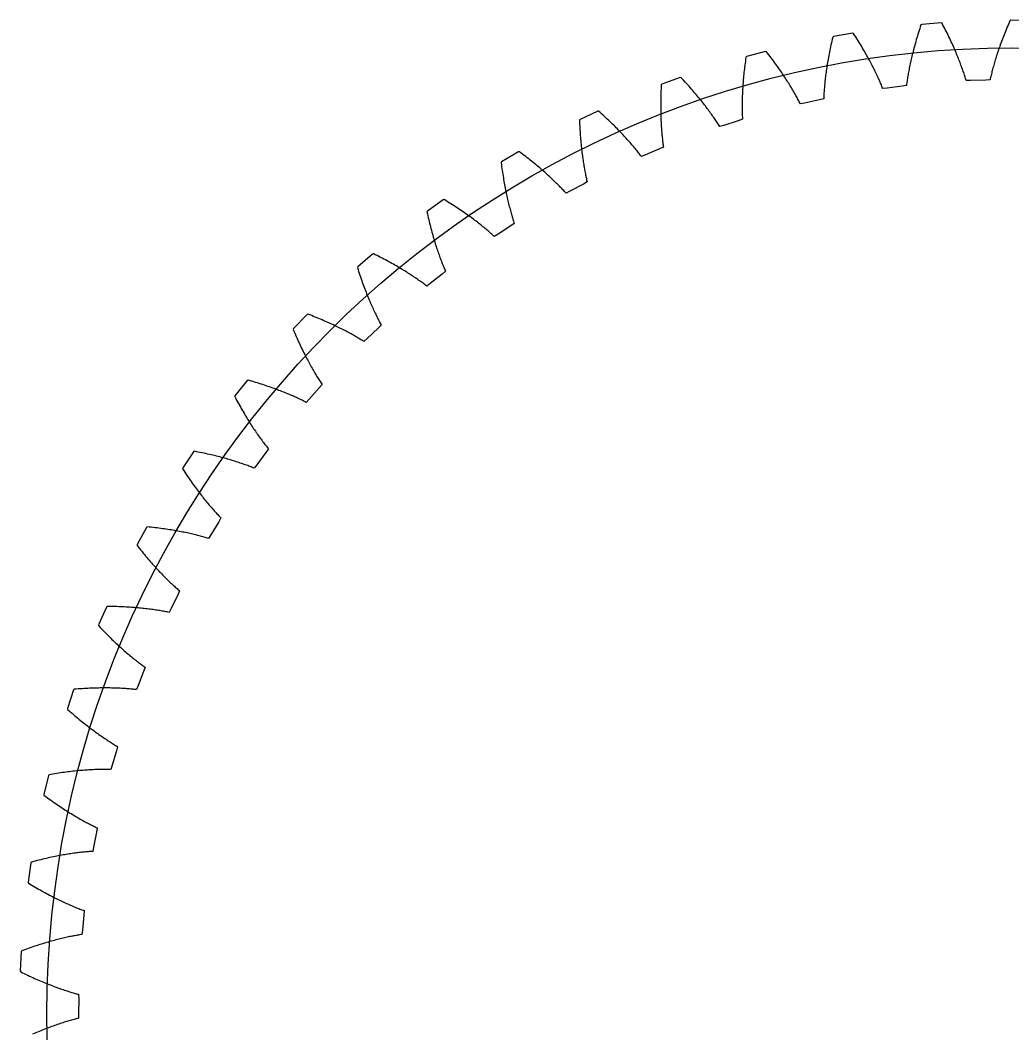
# Model space of a CAD drawing. Extents: x -44.7 to 39.9, y 129.5 to 214.2.
# Drawn here: x -44.69 to -2.39, y 170.99 to 214.17 of the extents above; entities that cross this region are included whole.
import ezdxf

# ---------------------------------------------------------------- set-up
doc = ezdxf.new("R2010")
doc.units = 0
doc.layers.get('0').update_dxf_attribs({"linetype": 'CONTINUOUS'})

msp = doc.modelspace()

# ---------------------------------------------------------------- linework, layer by layer
msp.add_lwpolyline([(-1.638, 214.16), (-2.47, 214.167), (-2.505, 214.147), (-2.54, 214.069), (-2.573, 213.991), (-2.606, 213.915), (-2.637, 213.839), (-2.668, 213.764), (-2.699, 213.69), (-2.728, 213.616), (-2.757, 213.543), (-2.786, 213.471), (-2.813, 213.4), (-2.84, 213.329), (-2.866, 213.259), (-2.891, 213.19), (-2.916, 213.122), (-2.94, 213.055), (-2.964, 212.988), (-2.986, 212.922), (-3.009, 212.857), (-3.03, 212.793), (-3.051, 212.729), (-3.071, 212.666), (-3.091, 212.605), (-3.11, 212.544), (-3.129, 212.483), (-3.146, 212.424), (-3.164, 212.365), (-3.181, 212.308), (-3.197, 212.251), (-3.212, 212.195), (-3.228, 212.14), (-3.242, 212.085), (-3.256, 212.032), (-3.27, 211.979), (-3.283, 211.927), (-3.296, 211.877), (-3.308, 211.827), (-3.319, 211.777), (-3.331, 211.729), (-3.341, 211.682), (-3.352, 211.635), (-3.538, 211.622), (-4.183, 211.599), (-4.37, 211.598), (-4.384, 211.643), (-4.398, 211.69), (-4.413, 211.737), (-4.428, 211.785), (-4.444, 211.834), (-4.46, 211.884), (-4.477, 211.935), (-4.495, 211.986), (-4.513, 212.038), (-4.531, 212.092), (-4.55, 212.145), (-4.57, 212.2), (-4.591, 212.256), (-4.611, 212.312), (-4.633, 212.369), (-4.655, 212.427), (-4.678, 212.486), (-4.702, 212.545), (-4.726, 212.606), (-4.751, 212.667), (-4.776, 212.728), (-4.802, 212.791), (-4.829, 212.854), (-4.857, 212.918), (-4.885, 212.983), (-4.914, 213.049), (-4.944, 213.115), (-4.974, 213.182), (-5.005, 213.249), (-5.037, 213.318), (-5.07, 213.387), (-5.103, 213.457), (-5.138, 213.527), (-5.172, 213.599), (-5.208, 213.671), (-5.245, 213.743), (-5.282, 213.816), (-5.32, 213.89), (-5.359, 213.965), (-5.399, 214.04), (-5.435, 214.058), (-6.265, 213.99), (-6.298, 213.967), (-6.325, 213.886), (-6.351, 213.806), (-6.377, 213.727), (-6.402, 213.648), (-6.426, 213.571), (-6.45, 213.494), (-6.472, 213.418), (-6.495, 213.343), (-6.516, 213.269), (-6.537, 213.195), (-6.558, 213.122), (-6.577, 213.051), (-6.597, 212.98), (-6.615, 212.909), (-6.633, 212.84), (-6.65, 212.771), (-6.667, 212.704), (-6.683, 212.637), (-6.699, 212.571), (-6.714, 212.506), (-6.729, 212.442), (-6.743, 212.378), (-6.756, 212.316), (-6.769, 212.254), (-6.782, 212.193), (-6.794, 212.133), (-6.805, 212.074), (-6.817, 212.016), (-6.827, 211.959), (-6.837, 211.903), (-6.847, 211.847), (-6.856, 211.793), (-6.865, 211.739), (-6.873, 211.687), (-6.882, 211.635), (-6.889, 211.584), (-6.896, 211.534), (-6.903, 211.485), (-6.91, 211.437), (-6.916, 211.39), (-7.1, 211.36), (-7.741, 211.278), (-7.927, 211.261), (-7.945, 211.305), (-7.963, 211.35), (-7.982, 211.396), (-8.001, 211.442), (-8.021, 211.49), (-8.042, 211.538), (-8.063, 211.587), (-8.085, 211.637), (-8.108, 211.687), (-8.131, 211.738), (-8.155, 211.79), (-8.18, 211.843), (-8.205, 211.896), (-8.231, 211.951), (-8.258, 212.006), (-8.285, 212.061), (-8.313, 212.118), (-8.342, 212.175), (-8.371, 212.233), (-8.401, 212.291), (-8.432, 212.35), (-8.464, 212.41), (-8.497, 212.471), (-8.53, 212.532), (-8.564, 212.594), (-8.598, 212.657), (-8.634, 212.72), (-8.67, 212.784), (-8.707, 212.849), (-8.745, 212.914), (-8.784, 212.98), (-8.824, 213.047), (-8.864, 213.114), (-8.905, 213.182), (-8.947, 213.25), (-8.99, 213.319), (-9.034, 213.389), (-9.078, 213.459), (-9.124, 213.53), (-9.17, 213.601), (-9.208, 213.615), (-10.028, 213.474), (-10.059, 213.447), (-10.079, 213.365), (-10.098, 213.283), (-10.116, 213.201), (-10.134, 213.121), (-10.151, 213.042), (-10.168, 212.963), (-10.184, 212.885), (-10.199, 212.809), (-10.214, 212.733), (-10.228, 212.658), (-10.242, 212.583), (-10.255, 212.51), (-10.268, 212.437), (-10.28, 212.366), (-10.292, 212.295), (-10.303, 212.225), (-10.314, 212.156), (-10.324, 212.088), (-10.333, 212.021), (-10.343, 211.955), (-10.351, 211.89), (-10.36, 211.825), (-10.368, 211.762), (-10.375, 211.699), (-10.382, 211.638), (-10.389, 211.577), (-10.395, 211.517), (-10.401, 211.458), (-10.406, 211.401), (-10.411, 211.344), (-10.416, 211.287), (-10.42, 211.232), (-10.424, 211.178), (-10.428, 211.125), (-10.431, 211.073), (-10.434, 211.021), (-10.437, 210.971), (-10.439, 210.921), (-10.441, 210.873), (-10.443, 210.825), (-10.625, 210.779), (-11.255, 210.641), (-11.439, 210.607), (-11.46, 210.649), (-11.483, 210.692), (-11.506, 210.736), (-11.529, 210.781), (-11.554, 210.826), (-11.578, 210.872), (-11.604, 210.919), (-11.63, 210.966), (-11.657, 211.015), (-11.685, 211.064), (-11.714, 211.113), (-11.743, 211.164), (-11.773, 211.215), (-11.804, 211.266), (-11.835, 211.319), (-11.867, 211.372), (-11.9, 211.425), (-11.934, 211.48), (-11.969, 211.535), (-12.004, 211.59), (-12.04, 211.646), (-12.077, 211.703), (-12.115, 211.761), (-12.153, 211.819), (-12.193, 211.878), (-12.233, 211.937), (-12.274, 211.997), (-12.316, 212.057), (-12.359, 212.118), (-12.402, 212.18), (-12.447, 212.242), (-12.492, 212.305), (-12.538, 212.368), (-12.585, 212.432), (-12.633, 212.496), (-12.682, 212.561), (-12.732, 212.627), (-12.783, 212.693), (-12.834, 212.759), (-12.887, 212.826), (-12.926, 212.837), (-13.73, 212.622), (-13.758, 212.593), (-13.771, 212.509), (-13.782, 212.425), (-13.793, 212.343), (-13.804, 212.261), (-13.814, 212.181), (-13.823, 212.101), (-13.832, 212.022), (-13.841, 211.944), (-13.849, 211.867), (-13.856, 211.791), (-13.863, 211.716), (-13.87, 211.642), (-13.876, 211.568), (-13.882, 211.496), (-13.887, 211.425), (-13.892, 211.354), (-13.896, 211.285), (-13.9, 211.216), (-13.904, 211.148), (-13.907, 211.081), (-13.91, 211.016), (-13.913, 210.951), (-13.915, 210.887), (-13.916, 210.824), (-13.918, 210.762), (-13.919, 210.701), (-13.92, 210.641), (-13.92, 210.582), (-13.921, 210.523), (-13.921, 210.466), (-13.92, 210.41), (-13.92, 210.355), (-13.919, 210.3), (-13.918, 210.247), (-13.916, 210.194), (-13.915, 210.143), (-13.913, 210.093), (-13.911, 210.043), (-13.909, 209.995), (-13.906, 209.947), (-14.083, 209.885), (-14.698, 209.69), (-14.878, 209.64), (-14.903, 209.68), (-14.929, 209.721), (-14.956, 209.763), (-14.984, 209.805), (-15.012, 209.848), (-15.041, 209.892), (-15.071, 209.936), (-15.101, 209.981), (-15.132, 210.027), (-15.164, 210.073), (-15.197, 210.12), (-15.231, 210.167), (-15.265, 210.216), (-15.3, 210.264), (-15.336, 210.314), (-15.373, 210.364), (-15.411, 210.414), (-15.449, 210.465), (-15.489, 210.517), (-15.529, 210.569), (-15.57, 210.622), (-15.612, 210.675), (-15.655, 210.729), (-15.698, 210.783), (-15.743, 210.838), (-15.788, 210.894), (-15.834, 210.95), (-15.881, 211.006), (-15.93, 211.063), (-15.978, 211.121), (-16.028, 211.179), (-16.079, 211.237), (-16.131, 211.296), (-16.184, 211.355), (-16.237, 211.415), (-16.292, 211.475), (-16.347, 211.536), (-16.404, 211.597), (-16.461, 211.659), (-16.519, 211.721), (-16.559, 211.728), (-17.341, 211.442), (-17.366, 211.411), (-17.371, 211.326), (-17.375, 211.242), (-17.379, 211.158), (-17.382, 211.076), (-17.384, 210.995), (-17.387, 210.915), (-17.389, 210.835), (-17.39, 210.757), (-17.391, 210.68), (-17.392, 210.603), (-17.392, 210.528), (-17.392, 210.453), (-17.392, 210.38), (-17.391, 210.307), (-17.39, 210.235), (-17.388, 210.165), (-17.386, 210.095), (-17.384, 210.026), (-17.382, 209.958), (-17.379, 209.892), (-17.376, 209.826), (-17.373, 209.761), (-17.369, 209.697), (-17.365, 209.634), (-17.361, 209.572), (-17.357, 209.512), (-17.352, 209.452), (-17.347, 209.393), (-17.342, 209.335), (-17.337, 209.278), (-17.332, 209.222), (-17.326, 209.167), (-17.32, 209.113), (-17.315, 209.06), (-17.308, 209.008), (-17.302, 208.956), (-17.296, 208.906), (-17.289, 208.857), (-17.283, 208.809), (-17.276, 208.762), (-17.446, 208.684), (-18.042, 208.435), (-18.217, 208.369), (-18.246, 208.407), (-18.275, 208.445), (-18.306, 208.484), (-18.337, 208.524), (-18.369, 208.564), (-18.401, 208.605), (-18.435, 208.647), (-18.469, 208.689), (-18.505, 208.732), (-18.541, 208.775), (-18.578, 208.818), (-18.615, 208.863), (-18.654, 208.908), (-18.693, 208.953), (-18.734, 208.999), (-18.775, 209.045), (-18.817, 209.092), (-18.86, 209.14), (-18.904, 209.188), (-18.948, 209.236), (-18.994, 209.285), (-19.04, 209.334), (-19.088, 209.384), (-19.136, 209.434), (-19.185, 209.485), (-19.235, 209.536), (-19.287, 209.588), (-19.339, 209.64), (-19.392, 209.692), (-19.445, 209.745), (-19.5, 209.798), (-19.556, 209.852), (-19.613, 209.906), (-19.671, 209.96), (-19.729, 210.015), (-19.789, 210.07), (-19.85, 210.126), (-19.911, 210.182), (-19.974, 210.238), (-20.038, 210.294), (-20.078, 210.298), (-20.831, 209.943), (-20.854, 209.909), (-20.851, 209.824), (-20.847, 209.74), (-20.843, 209.657), (-20.839, 209.575), (-20.835, 209.494), (-20.83, 209.414), (-20.824, 209.335), (-20.819, 209.256), (-20.813, 209.179), (-20.807, 209.103), (-20.8, 209.028), (-20.793, 208.954), (-20.786, 208.88), (-20.779, 208.808), (-20.772, 208.737), (-20.764, 208.667), (-20.756, 208.597), (-20.747, 208.529), (-20.739, 208.462), (-20.73, 208.396), (-20.721, 208.33), (-20.712, 208.266), (-20.703, 208.203), (-20.693, 208.14), (-20.684, 208.079), (-20.674, 208.019), (-20.664, 207.96), (-20.654, 207.901), (-20.644, 207.844), (-20.633, 207.788), (-20.623, 207.732), (-20.613, 207.678), (-20.602, 207.625), (-20.591, 207.573), (-20.581, 207.521), (-20.57, 207.471), (-20.559, 207.422), (-20.548, 207.373), (-20.537, 207.326), (-20.527, 207.28), (-20.689, 207.187), (-21.26, 206.886), (-21.428, 206.804), (-21.46, 206.839), (-21.493, 206.875), (-21.527, 206.911), (-21.561, 206.948), (-21.597, 206.985), (-21.633, 207.023), (-21.67, 207.061), (-21.708, 207.1), (-21.747, 207.139), (-21.787, 207.179), (-21.828, 207.219), (-21.869, 207.26), (-21.912, 207.301), (-21.955, 207.343), (-21.999, 207.385), (-22.045, 207.427), (-22.091, 207.47), (-22.138, 207.514), (-22.186, 207.558), (-22.234, 207.602), (-22.284, 207.646), (-22.335, 207.691), (-22.387, 207.737), (-22.439, 207.782), (-22.493, 207.829), (-22.547, 207.875), (-22.603, 207.922), (-22.659, 207.969), (-22.717, 208.016), (-22.775, 208.064), (-22.835, 208.112), (-22.895, 208.161), (-22.956, 208.21), (-23.019, 208.259), (-23.082, 208.308), (-23.147, 208.357), (-23.212, 208.407), (-23.278, 208.457), (-23.346, 208.508), (-23.414, 208.558), (-23.455, 208.558), (-24.173, 208.137), (-24.192, 208.102), (-24.182, 208.017), (-24.171, 207.934), (-24.159, 207.851), (-24.148, 207.77), (-24.136, 207.69), (-24.124, 207.61), (-24.112, 207.532), (-24.099, 207.454), (-24.086, 207.378), (-24.073, 207.303), (-24.06, 207.228), (-24.047, 207.155), (-24.033, 207.083), (-24.019, 207.012), (-24.006, 206.941), (-23.991, 206.872), (-23.977, 206.804), (-23.963, 206.736), (-23.948, 206.67), (-23.934, 206.605), (-23.919, 206.541), (-23.904, 206.478), (-23.889, 206.415), (-23.874, 206.354), (-23.859, 206.294), (-23.844, 206.235), (-23.829, 206.177), (-23.814, 206.12), (-23.798, 206.063), (-23.783, 206.008), (-23.768, 205.954), (-23.752, 205.901), (-23.737, 205.849), (-23.722, 205.798), (-23.707, 205.748), (-23.691, 205.699), (-23.676, 205.65), (-23.661, 205.603), (-23.646, 205.557), (-23.631, 205.512), (-23.785, 205.405), (-24.326, 205.054), (-24.486, 204.957), (-24.521, 204.989), (-24.557, 205.022), (-24.594, 205.055), (-24.632, 205.088), (-24.671, 205.122), (-24.71, 205.157), (-24.751, 205.192), (-24.792, 205.227), (-24.834, 205.263), (-24.877, 205.299), (-24.922, 205.335), (-24.967, 205.372), (-25.013, 205.409), (-25.059, 205.447), (-25.107, 205.485), (-25.156, 205.523), (-25.206, 205.562), (-25.256, 205.601), (-25.308, 205.64), (-25.361, 205.68), (-25.414, 205.72), (-25.469, 205.76), (-25.524, 205.8), (-25.581, 205.841), (-25.638, 205.882), (-25.697, 205.924), (-25.756, 205.965), (-25.817, 206.007), (-25.878, 206.049), (-25.941, 206.092), (-26.004, 206.134), (-26.069, 206.177), (-26.134, 206.22), (-26.201, 206.263), (-26.268, 206.307), (-26.337, 206.35), (-26.407, 206.394), (-26.477, 206.438), (-26.549, 206.482), (-26.622, 206.526), (-26.662, 206.523), (-27.339, 206.039), (-27.356, 206.002), (-27.338, 205.919), (-27.319, 205.837), (-27.3, 205.756), (-27.282, 205.676), (-27.263, 205.597), (-27.244, 205.519), (-27.224, 205.442), (-27.205, 205.366), (-27.185, 205.291), (-27.166, 205.217), (-27.146, 205.144), (-27.126, 205.072), (-27.106, 205.002), (-27.086, 204.932), (-27.066, 204.863), (-27.045, 204.795), (-27.025, 204.729), (-27.005, 204.663), (-26.984, 204.598), (-26.964, 204.535), (-26.943, 204.472), (-26.923, 204.41), (-26.903, 204.35), (-26.882, 204.29), (-26.862, 204.232), (-26.841, 204.174), (-26.821, 204.117), (-26.801, 204.062), (-26.78, 204.007), (-26.76, 203.954), (-26.74, 203.901), (-26.72, 203.85), (-26.7, 203.799), (-26.68, 203.75), (-26.661, 203.701), (-26.641, 203.653), (-26.622, 203.607), (-26.602, 203.561), (-26.583, 203.517), (-26.564, 203.473), (-26.708, 203.353), (-27.215, 202.954), (-27.366, 202.844), (-27.404, 202.873), (-27.443, 202.902), (-27.483, 202.932), (-27.523, 202.962), (-27.565, 202.992), (-27.607, 203.023), (-27.651, 203.054), (-27.695, 203.085), (-27.74, 203.117), (-27.787, 203.149), (-27.834, 203.181), (-27.882, 203.214), (-27.931, 203.247), (-27.981, 203.28), (-28.032, 203.313), (-28.084, 203.347), (-28.137, 203.381), (-28.191, 203.416), (-28.246, 203.45), (-28.302, 203.485), (-28.359, 203.52), (-28.417, 203.555), (-28.476, 203.591), (-28.536, 203.626), (-28.597, 203.662), (-28.659, 203.698), (-28.722, 203.734), (-28.786, 203.77), (-28.851, 203.807), (-28.917, 203.843), (-28.984, 203.88), (-29.052, 203.917), (-29.121, 203.954), (-29.191, 203.991), (-29.263, 204.028), (-29.335, 204.065), (-29.408, 204.103), (-29.482, 204.14), (-29.558, 204.178), (-29.634, 204.215), (-29.674, 204.208), (-30.305, 203.666), (-30.318, 203.627), (-30.293, 203.546), (-30.267, 203.466), (-30.241, 203.387), (-30.215, 203.309), (-30.189, 203.232), (-30.163, 203.156), (-30.137, 203.081), (-30.111, 203.007), (-30.085, 202.934), (-30.058, 202.862), (-30.032, 202.792), (-30.006, 202.722), (-29.98, 202.653), (-29.953, 202.585), (-29.927, 202.519), (-29.901, 202.453), (-29.875, 202.389), (-29.848, 202.325), (-29.822, 202.262), (-29.796, 202.201), (-29.77, 202.14), (-29.744, 202.081), (-29.719, 202.022), (-29.693, 201.965), (-29.667, 201.908), (-29.642, 201.853), (-29.617, 201.798), (-29.591, 201.745), (-29.566, 201.692), (-29.541, 201.641), (-29.517, 201.59), (-29.492, 201.541), (-29.468, 201.492), (-29.444, 201.444), (-29.42, 201.398), (-29.396, 201.352), (-29.372, 201.307), (-29.349, 201.264), (-29.326, 201.221), (-29.303, 201.179), (-29.435, 201.047), (-29.905, 200.605), (-30.046, 200.481), (-30.086, 200.506), (-30.127, 200.532), (-30.169, 200.558), (-30.212, 200.584), (-30.257, 200.61), (-30.302, 200.637), (-30.348, 200.664), (-30.395, 200.692), (-30.443, 200.719), (-30.492, 200.747), (-30.541, 200.775), (-30.592, 200.803), (-30.644, 200.831), (-30.697, 200.86), (-30.751, 200.889), (-30.806, 200.918), (-30.862, 200.947), (-30.918, 200.976), (-30.976, 201.006), (-31.035, 201.035), (-31.095, 201.065), (-31.156, 201.095), (-31.218, 201.125), (-31.281, 201.155), (-31.345, 201.185), (-31.409, 201.216), (-31.475, 201.246), (-31.542, 201.276), (-31.61, 201.307), (-31.68, 201.337), (-31.75, 201.368), (-31.821, 201.399), (-31.893, 201.429), (-31.966, 201.46), (-32.04, 201.49), (-32.116, 201.521), (-32.192, 201.552), (-32.269, 201.582), (-32.348, 201.613), (-32.427, 201.643), (-32.466, 201.633), (-33.046, 201.036), (-33.056, 200.996), (-33.023, 200.918), (-32.99, 200.84), (-32.957, 200.764), (-32.925, 200.689), (-32.892, 200.614), (-32.859, 200.541), (-32.826, 200.469), (-32.794, 200.397), (-32.761, 200.327), (-32.728, 200.258), (-32.696, 200.19), (-32.663, 200.123), (-32.631, 200.057), (-32.599, 199.992), (-32.567, 199.928), (-32.535, 199.864), (-32.503, 199.802), (-32.471, 199.741), (-32.44, 199.682), (-32.408, 199.623), (-32.377, 199.565), (-32.346, 199.508), (-32.315, 199.452), (-32.284, 199.397), (-32.253, 199.343), (-32.223, 199.29), (-32.193, 199.238), (-32.163, 199.187), (-32.133, 199.137), (-32.104, 199.087), (-32.075, 199.039), (-32.046, 198.992), (-32.017, 198.946), (-31.989, 198.901), (-31.961, 198.856), (-31.933, 198.813), (-31.906, 198.771), (-31.879, 198.729), (-31.852, 198.689), (-31.825, 198.649), (-31.945, 198.505), (-32.373, 198.023), (-32.502, 197.887), (-32.545, 197.909), (-32.588, 197.931), (-32.632, 197.953), (-32.678, 197.975), (-32.724, 197.997), (-32.771, 198.02), (-32.82, 198.043), (-32.869, 198.066), (-32.919, 198.089), (-32.97, 198.112), (-33.022, 198.135), (-33.076, 198.159), (-33.13, 198.183), (-33.185, 198.206), (-33.241, 198.23), (-33.299, 198.254), (-33.357, 198.278), (-33.416, 198.302), (-33.476, 198.327), (-33.537, 198.351), (-33.6, 198.375), (-33.663, 198.399), (-33.727, 198.424), (-33.793, 198.448), (-33.859, 198.472), (-33.926, 198.497), (-33.995, 198.521), (-34.064, 198.545), (-34.135, 198.57), (-34.206, 198.594), (-34.279, 198.618), (-34.352, 198.642), (-34.427, 198.666), (-34.503, 198.69), (-34.579, 198.714), (-34.657, 198.738), (-34.736, 198.761), (-34.816, 198.785), (-34.896, 198.808), (-34.978, 198.831), (-35.016, 198.817), (-35.54, 198.171), (-35.546, 198.131), (-35.507, 198.056), (-35.467, 197.981), (-35.428, 197.908), (-35.388, 197.836), (-35.349, 197.765), (-35.31, 197.695), (-35.271, 197.626), (-35.232, 197.558), (-35.193, 197.491), (-35.154, 197.425), (-35.116, 197.36), (-35.077, 197.296), (-35.039, 197.233), (-35.001, 197.171), (-34.964, 197.11), (-34.926, 197.05), (-34.889, 196.991), (-34.852, 196.933), (-34.815, 196.876), (-34.778, 196.821), (-34.742, 196.766), (-34.706, 196.712), (-34.67, 196.659), (-34.634, 196.607), (-34.599, 196.556), (-34.564, 196.506), (-34.53, 196.456), (-34.495, 196.408), (-34.461, 196.361), (-34.427, 196.315), (-34.394, 196.27), (-34.361, 196.225), (-34.328, 196.182), (-34.296, 196.139), (-34.264, 196.098), (-34.233, 196.057), (-34.202, 196.017), (-34.171, 195.978), (-34.141, 195.94), (-34.111, 195.903), (-34.217, 195.749), (-34.6, 195.23), (-34.716, 195.084), (-34.761, 195.101), (-34.806, 195.119), (-34.852, 195.137), (-34.899, 195.155), (-34.947, 195.174), (-34.996, 195.192), (-35.046, 195.21), (-35.098, 195.229), (-35.15, 195.247), (-35.203, 195.266), (-35.257, 195.284), (-35.312, 195.303), (-35.368, 195.322), (-35.425, 195.34), (-35.483, 195.359), (-35.542, 195.378), (-35.603, 195.397), (-35.664, 195.415), (-35.726, 195.434), (-35.789, 195.453), (-35.853, 195.471), (-35.919, 195.49), (-35.985, 195.508), (-36.052, 195.527), (-36.12, 195.545), (-36.19, 195.563), (-36.26, 195.581), (-36.331, 195.599), (-36.404, 195.617), (-36.477, 195.635), (-36.551, 195.652), (-36.627, 195.67), (-36.703, 195.687), (-36.781, 195.704), (-36.859, 195.721), (-36.939, 195.738), (-37.019, 195.754), (-37.101, 195.77), (-37.184, 195.786), (-37.267, 195.802), (-37.304, 195.785), (-37.768, 195.094), (-37.77, 195.054), (-37.724, 194.982), (-37.678, 194.912), (-37.632, 194.842), (-37.586, 194.774), (-37.541, 194.707), (-37.495, 194.64), (-37.45, 194.575), (-37.405, 194.511), (-37.361, 194.448), (-37.316, 194.385), (-37.272, 194.324), (-37.228, 194.264), (-37.185, 194.205), (-37.141, 194.146), (-37.098, 194.089), (-37.056, 194.033), (-37.013, 193.977), (-36.971, 193.923), (-36.929, 193.87), (-36.888, 193.817), (-36.847, 193.766), (-36.806, 193.715), (-36.765, 193.666), (-36.725, 193.617), (-36.686, 193.57), (-36.646, 193.523), (-36.607, 193.477), (-36.569, 193.432), (-36.531, 193.388), (-36.493, 193.345), (-36.456, 193.303), (-36.419, 193.262), (-36.382, 193.221), (-36.346, 193.182), (-36.311, 193.143), (-36.276, 193.106), (-36.241, 193.069), (-36.207, 193.033), (-36.174, 192.998), (-36.141, 192.964), (-36.233, 192.801), (-36.568, 192.25), (-36.67, 192.093), (-36.716, 192.107), (-36.763, 192.12), (-36.81, 192.134), (-36.859, 192.148), (-36.908, 192.162), (-36.959, 192.176), (-37.01, 192.189), (-37.063, 192.203), (-37.117, 192.217), (-37.171, 192.231), (-37.227, 192.244), (-37.283, 192.258), (-37.341, 192.272), (-37.399, 192.285), (-37.459, 192.299), (-37.52, 192.312), (-37.581, 192.325), (-37.644, 192.338), (-37.707, 192.351), (-37.772, 192.364), (-37.837, 192.377), (-37.904, 192.39), (-37.972, 192.402), (-38.04, 192.414), (-38.11, 192.427), (-38.181, 192.438), (-38.252, 192.45), (-38.325, 192.462), (-38.399, 192.473), (-38.473, 192.484), (-38.549, 192.495), (-38.626, 192.505), (-38.703, 192.516), (-38.782, 192.526), (-38.862, 192.536), (-38.943, 192.545), (-39.024, 192.554), (-39.107, 192.563), (-39.191, 192.572), (-39.275, 192.58), (-39.31, 192.559), (-39.71, 191.83), (-39.709, 191.789), (-39.657, 191.722), (-39.604, 191.656), (-39.553, 191.591), (-39.501, 191.527), (-39.45, 191.464), (-39.398, 191.402), (-39.348, 191.341), (-39.297, 191.281), (-39.247, 191.222), (-39.197, 191.164), (-39.148, 191.107), (-39.099, 191.051), (-39.05, 190.996), (-39.002, 190.942), (-38.954, 190.889), (-38.906, 190.837), (-38.859, 190.785), (-38.812, 190.735), (-38.765, 190.686), (-38.719, 190.637), (-38.674, 190.59), (-38.629, 190.543), (-38.584, 190.497), (-38.54, 190.452), (-38.496, 190.408), (-38.453, 190.365), (-38.41, 190.323), (-38.367, 190.282), (-38.325, 190.242), (-38.284, 190.202), (-38.243, 190.164), (-38.203, 190.126), (-38.163, 190.089), (-38.123, 190.053), (-38.085, 190.018), (-38.046, 189.983), (-38.009, 189.95), (-37.971, 189.917), (-37.935, 189.885), (-37.899, 189.854), (-37.976, 189.683), (-38.261, 189.104), (-38.348, 188.939), (-38.395, 188.949), (-38.443, 188.958), (-38.491, 188.968), (-38.541, 188.977), (-38.592, 188.986), (-38.643, 188.996), (-38.696, 189.005), (-38.749, 189.014), (-38.804, 189.023), (-38.859, 189.032), (-38.916, 189.04), (-38.974, 189.049), (-39.032, 189.057), (-39.092, 189.065), (-39.152, 189.073), (-39.214, 189.081), (-39.276, 189.089), (-39.34, 189.096), (-39.404, 189.104), (-39.47, 189.111), (-39.536, 189.118), (-39.604, 189.124), (-39.672, 189.13), (-39.742, 189.137), (-39.812, 189.142), (-39.884, 189.148), (-39.956, 189.153), (-40.029, 189.158), (-40.104, 189.163), (-40.179, 189.167), (-40.256, 189.171), (-40.333, 189.175), (-40.411, 189.178), (-40.49, 189.181), (-40.571, 189.184), (-40.652, 189.186), (-40.734, 189.188), (-40.817, 189.189), (-40.901, 189.19), (-40.987, 189.191), (-41.019, 189.167), (-41.353, 188.405), (-41.348, 188.364), (-41.29, 188.302), (-41.232, 188.241), (-41.174, 188.181), (-41.117, 188.122), (-41.06, 188.064), (-41.004, 188.007), (-40.948, 187.951), (-40.892, 187.896), (-40.837, 187.841), (-40.782, 187.788), (-40.728, 187.736), (-40.674, 187.684), (-40.62, 187.634), (-40.567, 187.584), (-40.514, 187.535), (-40.462, 187.488), (-40.411, 187.441), (-40.36, 187.395), (-40.309, 187.35), (-40.259, 187.306), (-40.209, 187.262), (-40.16, 187.22), (-40.111, 187.178), (-40.063, 187.138), (-40.016, 187.098), (-39.969, 187.059), (-39.922, 187.021), (-39.876, 186.983), (-39.831, 186.947), (-39.786, 186.911), (-39.742, 186.877), (-39.698, 186.843), (-39.655, 186.809), (-39.613, 186.777), (-39.571, 186.745), (-39.53, 186.715), (-39.489, 186.685), (-39.449, 186.655), (-39.41, 186.627), (-39.371, 186.599), (-39.433, 186.422), (-39.664, 185.82), (-39.737, 185.648), (-39.784, 185.653), (-39.833, 185.658), (-39.882, 185.663), (-39.932, 185.668), (-39.983, 185.673), (-40.036, 185.678), (-40.089, 185.682), (-40.143, 185.686), (-40.198, 185.69), (-40.254, 185.694), (-40.311, 185.697), (-40.37, 185.701), (-40.429, 185.704), (-40.489, 185.707), (-40.55, 185.709), (-40.612, 185.712), (-40.675, 185.714), (-40.739, 185.715), (-40.803, 185.717), (-40.869, 185.718), (-40.936, 185.719), (-41.004, 185.719), (-41.073, 185.72), (-41.142, 185.719), (-41.213, 185.719), (-41.285, 185.718), (-41.357, 185.717), (-41.431, 185.715), (-41.505, 185.713), (-41.581, 185.711), (-41.657, 185.708), (-41.735, 185.704), (-41.813, 185.701), (-41.892, 185.697), (-41.972, 185.692), (-42.053, 185.687), (-42.135, 185.681), (-42.218, 185.675), (-42.302, 185.669), (-42.387, 185.662), (-42.418, 185.635), (-42.681, 184.846), (-42.673, 184.806), (-42.609, 184.75), (-42.546, 184.694), (-42.483, 184.639), (-42.421, 184.586), (-42.359, 184.533), (-42.298, 184.481), (-42.237, 184.43), (-42.177, 184.38), (-42.117, 184.331), (-42.058, 184.283), (-41.999, 184.236), (-41.94, 184.189), (-41.883, 184.144), (-41.825, 184.099), (-41.769, 184.055), (-41.712, 184.012), (-41.657, 183.97), (-41.602, 183.929), (-41.547, 183.889), (-41.493, 183.849), (-41.44, 183.811), (-41.387, 183.773), (-41.335, 183.736), (-41.283, 183.7), (-41.232, 183.664), (-41.182, 183.63), (-41.132, 183.596), (-41.083, 183.563), (-41.035, 183.531), (-40.987, 183.499), (-40.94, 183.469), (-40.893, 183.439), (-40.848, 183.409), (-40.803, 183.381), (-40.758, 183.353), (-40.714, 183.326), (-40.671, 183.3), (-40.629, 183.274), (-40.587, 183.25), (-40.546, 183.225), (-40.591, 183.044), (-40.768, 182.423), (-40.825, 182.245), (-40.873, 182.246), (-40.921, 182.247), (-40.971, 182.248), (-41.021, 182.248), (-41.073, 182.248), (-41.125, 182.248), (-41.178, 182.248), (-41.233, 182.247), (-41.288, 182.246), (-41.344, 182.245), (-41.402, 182.243), (-41.46, 182.241), (-41.519, 182.239), (-41.579, 182.236), (-41.64, 182.234), (-41.702, 182.23), (-41.765, 182.227), (-41.829, 182.223), (-41.893, 182.218), (-41.959, 182.214), (-42.026, 182.208), (-42.093, 182.203), (-42.162, 182.197), (-42.231, 182.19), (-42.301, 182.184), (-42.373, 182.176), (-42.445, 182.168), (-42.518, 182.16), (-42.592, 182.152), (-42.667, 182.142), (-42.743, 182.133), (-42.82, 182.122), (-42.897, 182.112), (-42.976, 182.1), (-43.055, 182.089), (-43.136, 182.076), (-43.217, 182.064), (-43.299, 182.05), (-43.382, 182.036), (-43.466, 182.022), (-43.494, 181.992), (-43.686, 181.182), (-43.674, 181.144), (-43.605, 181.093), (-43.537, 181.043), (-43.47, 180.995), (-43.403, 180.947), (-43.337, 180.9), (-43.271, 180.854), (-43.206, 180.808), (-43.141, 180.764), (-43.077, 180.72), (-43.014, 180.678), (-42.951, 180.636), (-42.889, 180.595), (-42.827, 180.555), (-42.766, 180.515), (-42.706, 180.477), (-42.646, 180.439), (-42.587, 180.402), (-42.528, 180.366), (-42.47, 180.331), (-42.413, 180.297), (-42.356, 180.263), (-42.3, 180.23), (-42.245, 180.198), (-42.191, 180.166), (-42.137, 180.136), (-42.083, 180.106), (-42.031, 180.076), (-41.979, 180.048), (-41.928, 180.02), (-41.877, 179.993), (-41.828, 179.967), (-41.779, 179.941), (-41.731, 179.916), (-41.683, 179.892), (-41.636, 179.868), (-41.59, 179.845), (-41.545, 179.823), (-41.5, 179.801), (-41.457, 179.78), (-41.414, 179.76), (-41.442, 179.575), (-41.563, 178.941), (-41.604, 178.758), (-41.651, 178.755), (-41.7, 178.752), (-41.749, 178.748), (-41.799, 178.744), (-41.851, 178.739), (-41.903, 178.734), (-41.956, 178.729), (-42.01, 178.724), (-42.065, 178.718), (-42.121, 178.712), (-42.178, 178.705), (-42.235, 178.698), (-42.294, 178.69), (-42.354, 178.682), (-42.414, 178.674), (-42.476, 178.665), (-42.538, 178.656), (-42.601, 178.646), (-42.665, 178.636), (-42.73, 178.625), (-42.796, 178.614), (-42.863, 178.603), (-42.931, 178.591), (-42.999, 178.578), (-43.069, 178.565), (-43.139, 178.551), (-43.21, 178.537), (-43.282, 178.522), (-43.355, 178.507), (-43.429, 178.491), (-43.504, 178.475), (-43.579, 178.458), (-43.656, 178.44), (-43.733, 178.422), (-43.811, 178.403), (-43.89, 178.383), (-43.969, 178.363), (-44.05, 178.343), (-44.131, 178.321), (-44.214, 178.299), (-44.239, 178.268), (-44.357, 177.444), (-44.342, 177.406), (-44.269, 177.362), (-44.197, 177.319), (-44.126, 177.276), (-44.055, 177.234), (-43.985, 177.193), (-43.915, 177.153), (-43.846, 177.114), (-43.778, 177.076), (-43.71, 177.038), (-43.643, 177.001), (-43.577, 176.965), (-43.511, 176.93), (-43.446, 176.896), (-43.382, 176.862), (-43.318, 176.829), (-43.255, 176.797), (-43.193, 176.765), (-43.131, 176.735), (-43.071, 176.705), (-43.01, 176.675), (-42.951, 176.647), (-42.892, 176.619), (-42.834, 176.592), (-42.777, 176.566), (-42.721, 176.54), (-42.665, 176.515), (-42.61, 176.491), (-42.556, 176.467), (-42.503, 176.444), (-42.45, 176.421), (-42.398, 176.399), (-42.347, 176.378), (-42.297, 176.358), (-42.247, 176.338), (-42.198, 176.319), (-42.151, 176.3), (-42.103, 176.282), (-42.057, 176.264), (-42.012, 176.247), (-41.967, 176.231), (-41.979, 176.044), (-42.042, 175.402), (-42.067, 175.216), (-42.114, 175.209), (-42.161, 175.201), (-42.21, 175.193), (-42.26, 175.184), (-42.311, 175.175), (-42.362, 175.165), (-42.415, 175.156), (-42.468, 175.145), (-42.522, 175.134), (-42.577, 175.123), (-42.633, 175.111), (-42.69, 175.099), (-42.748, 175.086), (-42.807, 175.073), (-42.866, 175.059), (-42.927, 175.045), (-42.988, 175.03), (-43.05, 175.015), (-43.113, 174.999), (-43.177, 174.983), (-43.241, 174.966), (-43.307, 174.948), (-43.373, 174.93), (-43.44, 174.911), (-43.508, 174.892), (-43.577, 174.872), (-43.647, 174.852), (-43.717, 174.83), (-43.788, 174.809), (-43.861, 174.786), (-43.933, 174.763), (-44.007, 174.739), (-44.082, 174.715), (-44.157, 174.69), (-44.233, 174.664), (-44.31, 174.638), (-44.387, 174.611), (-44.466, 174.583), (-44.545, 174.554), (-44.625, 174.525), (-44.647, 174.491), (-44.691, 173.66), (-44.673, 173.624), (-44.596, 173.586), (-44.521, 173.55), (-44.446, 173.514), (-44.371, 173.478), (-44.298, 173.444), (-44.225, 173.41), (-44.153, 173.377), (-44.081, 173.345), (-44.01, 173.314), (-43.94, 173.283), (-43.871, 173.253), (-43.802, 173.224), (-43.735, 173.196), (-43.667, 173.168), (-43.601, 173.141), (-43.536, 173.114), (-43.471, 173.089), (-43.407, 173.064), (-43.343, 173.039), (-43.281, 173.015), (-43.219, 172.992), (-43.158, 172.97), (-43.098, 172.948), (-43.039, 172.927), (-42.98, 172.906), (-42.923, 172.886), (-42.866, 172.867), (-42.81, 172.848), (-42.754, 172.83), (-42.7, 172.813), (-42.646, 172.795), (-42.594, 172.779), (-42.542, 172.763), (-42.491, 172.748), (-42.44, 172.733), (-42.391, 172.718), (-42.342, 172.704), (-42.295, 172.691), (-42.248, 172.678), (-42.202, 172.666), (-42.197, 172.479), (-42.202, 171.834), (-42.21, 171.647), (-42.256, 171.635), (-42.303, 171.623), (-42.351, 171.61), (-42.4, 171.597), (-42.45, 171.584), (-42.5, 171.57), (-42.551, 171.555), (-42.604, 171.54), (-42.657, 171.524), (-42.711, 171.508), (-42.765, 171.491), (-42.821, 171.474), (-42.877, 171.456), (-42.934, 171.438), (-42.992, 171.419), (-43.051, 171.399), (-43.111, 171.379), (-43.171, 171.358), (-43.233, 171.337), (-43.295, 171.315), (-43.358, 171.292), (-43.421, 171.269), (-43.486, 171.245), (-43.551, 171.22), (-43.617, 171.195), (-43.684, 171.169), (-43.751, 171.142), (-43.819, 171.114), (-43.889, 171.086), (-43.958, 171.058), (-44.029, 171.028), (-44.1, 170.998), (-44.172, 170.967)])
at = {"linetype": 'Continuous'}
msp.add_circle((-2.397, 171.834), 41.158, dxfattribs=at)

doc.saveas('drawing.dxf')
